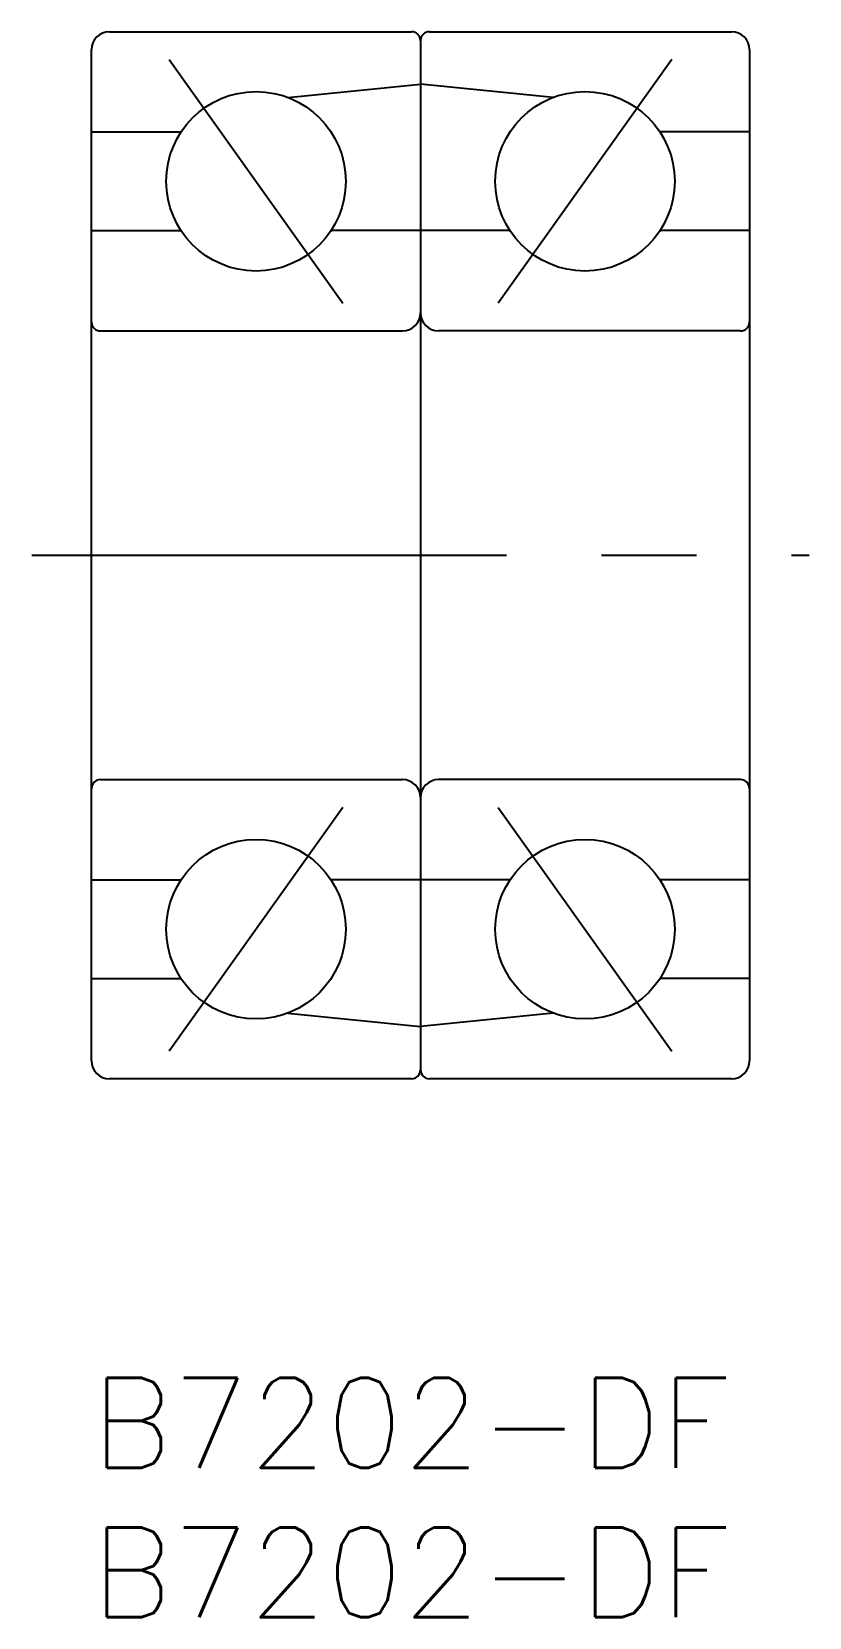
# Model space of a CAD drawing. Extents: x -2 to 24, y -8 to 45.
import ezdxf

# ---------------------------------------------------------------- set-up
doc = ezdxf.new("R2010")
doc.units = 0
doc.header["$LTSCALE"] = 0.5
doc.linetypes.add('CENTER', pattern=[50.8, 31.75, -6.35, 6.35, -6.35])
for name, color, linetype in [('MSM_CENTER', 1, 'CENTER'), ('MSM_CONTINUOUS', 7, 'CONTINUOUS'), ('MSM_PART_NUMBER', 7, 'CONTINUOUS')]:
    doc.layers.add(name, color=color, linetype=linetype)
doc.styles.get("Standard").update_dxf_attribs({"font": 'txt.shx', "height": 1, "bigfont": 'bigfont.shx'})

# ---------------------------------------------------------------- blocks, each defined once
blk = doc.blocks.new('*U2')
at = {"layer": 'MSM_PART_NUMBER'}
blk.add_text('B7202-DF', height=3, dxfattribs=at).set_placement((0, -3))
blk = doc.blocks.new('*U3')
at = {"layer": 'MSM_PART_NUMBER'}
blk.add_text('B7202-DF', height=3, dxfattribs=at).set_placement((0, -8))

msp = doc.modelspace()

# ---------------------------------------------------------------- linework, layer by layer
at = {"layer": 'MSM_CENTER'}
for p, q in [((2.6, 44.073), (8.4, 35.927)), ((19.4, 44.073), (13.6, 35.927)), ((-2, 27.5), (24, 27.5)), ((8.4, 19.073), (2.6, 10.927)), ((13.6, 19.073), (19.4, 10.927))]:
    msp.add_line(p, q, dxfattribs=at)
at = {"layer": 'MSM_CONTINUOUS'}
for p, q in [((0.6, 45), (10.7, 45)), ((11, 44.7), (11, 10.3)), ((11.3, 45), (21.4, 45)), ((0, 10.6), (0, 44.4)), ((22, 44.4), (22, 10.6)), ((6.561, 42.806), (11, 43.25)), ((15.439, 42.806), (11, 43.25)), ((0, 41.65), (2.995, 41.65)), ((22, 41.65), (19.005, 41.65)), ((0, 38.35), (2.995, 38.35)), ((13.995, 38.35), (8.005, 38.35)), ((22, 38.35), (19.005, 38.35)), ((0.3, 35), (10.4, 35)), ((21.7, 35), (11.6, 35)), ((0.3, 20), (10.4, 20)), ((21.7, 20), (11.6, 20)), ((0, 16.65), (2.995, 16.65)), ((13.995, 16.65), (8.005, 16.65)), ((22, 16.65), (19.005, 16.65)), ((0, 13.35), (2.995, 13.35)), ((22, 13.35), (19.005, 13.35)), ((6.561, 12.194), (11, 11.75)), ((15.439, 12.194), (11, 11.75)), ((10.7, 10), (0.6, 10)), ((21.4, 10), (11.3, 10))]:
    msp.add_line(p, q, dxfattribs=at)
for centre in [(5.5, 40), (16.5, 40), (5.5, 15), (16.5, 15)]:
    msp.add_circle(centre, 3, dxfattribs=at)
for centre, radius, start, end in [((0.6, 44.4), 0.6, 90, 180), ((10.7, 44.7), 0.3, 0, 90), ((11.3, 44.7), 0.3, 90, 180), ((21.4, 44.4), 0.6, 0, 90), ((10.4, 35.6), 0.6, 270, 0), ((11.6, 35.6), 0.6, 180, 270), ((0.3, 35.3), 0.3, 180, 270), ((21.7, 35.3), 0.3, 270, 0), ((0.3, 19.7), 0.3, 90, 180), ((10.4, 19.4), 0.6, 0, 90), ((11.6, 19.4), 0.6, 90, 180), ((21.7, 19.7), 0.3, 0, 90), ((0.6, 10.6), 0.6, 180, 270), ((21.4, 10.6), 0.6, 270, 0), ((10.7, 10.3), 0.3, 270, 0), ((11.3, 10.3), 0.3, 180, 270)]:
    msp.add_arc(centre, radius, start, end, dxfattribs=at)

# ---------------------------------------------------------------- block references
for name in ['*U2', '*U3']:
    msp.add_blockref(name, (0, 0), dxfattribs=at)

doc.saveas('drawing.dxf')
